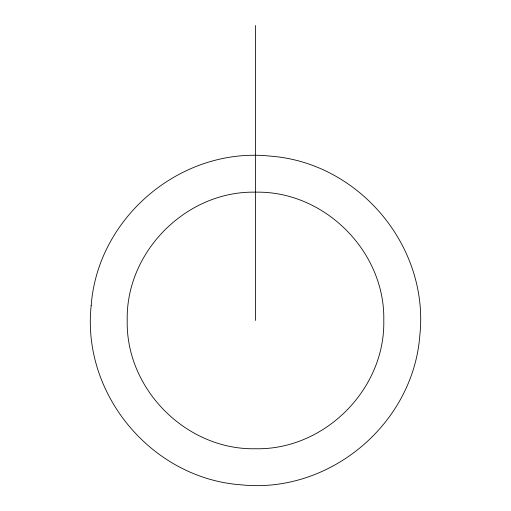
<?xml version="1.0" encoding="UTF-8"?>
<svg xmlns="http://www.w3.org/2000/svg" width="511" height="511" viewBox="0 0 511 511"><rect width="100%" height="100%" fill="white"/><g stroke="black" fill="none" stroke-linecap="round" stroke-linejoin="round"><path stroke-width="0.77" d="M255.5 192.168C324.434 190.68 385.275 251.521 383.787 320.454C385.275 389.388 324.434 450.229 255.5 448.741C186.566 450.229 125.725 389.388 127.213 320.454C125.725 251.521 186.566 190.68 255.5 192.168L255.5 25.55M255.5 192.13L255.5 320.454M91.169 305.629C81.632 394.383 151.85 478.226 240.675 484.786C329.429 494.322 413.271 424.104 419.831 335.28C429.368 246.526 359.15 162.677 270.325 156.123C181.571 146.587 97.729 216.805 91.169 305.629"/></g></svg>
